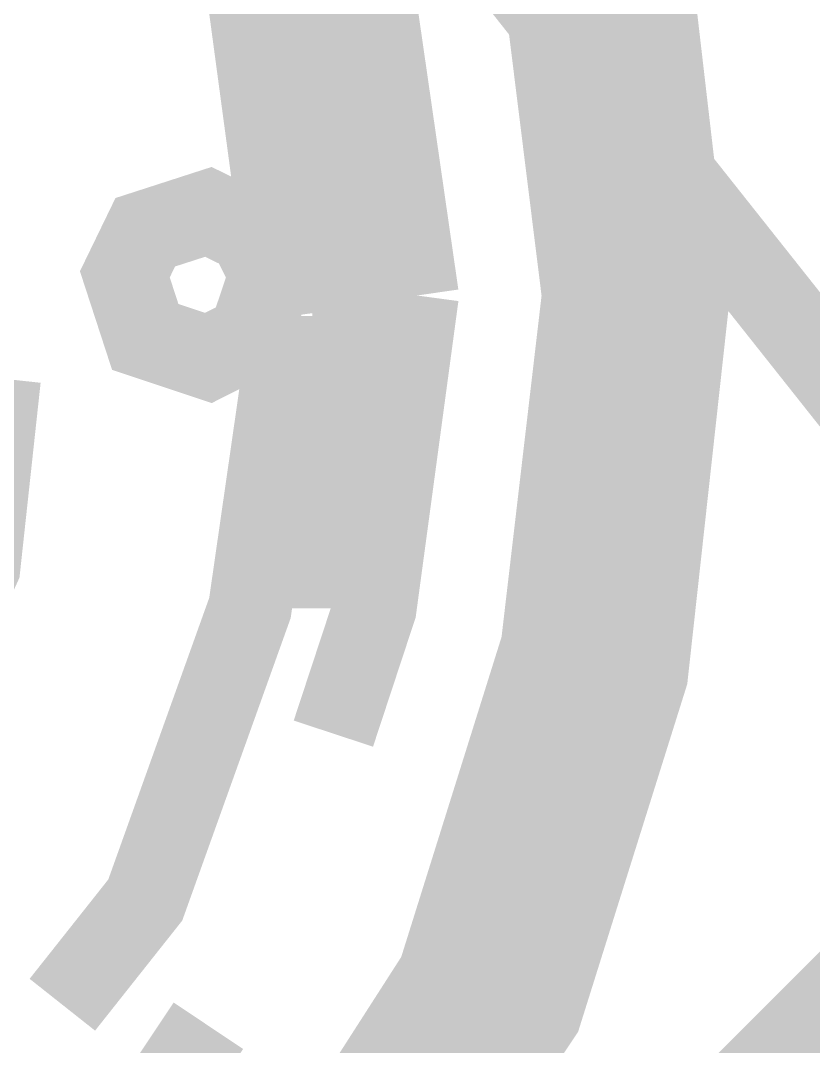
# Model space of a CAD drawing. Extents: x 0.1 to 11.6, y 0.3 to 16.2.
# Drawn here: x 8.2134 to 8.2767, y 8.8067 to 8.8886 of the extents above; entities that cross this region are included whole.
import ezdxf

# ---------------------------------------------------------------- set-up
doc = ezdxf.new("R2010")
doc.units = 0
doc.header["$MEASUREMENT"] = 0

msp = doc.modelspace()

# ---------------------------------------------------------------- linework, layer by layer
at = {"color": 0}
for points, const_width in [([(8.13499, 8.73665), (8.16499, 8.74001), (8.19168, 8.74832), (8.21669, 8.76497), (8.23665, 8.785), (8.25331, 8.81), (8.26167, 8.83664), (8.26497, 8.86664), (8.26167, 8.89501), (8.25331, 8.92165), (8.23665, 8.94667), (8.21669, 8.96832), (8.19168, 8.98335), (8.16499, 8.99333), (8.13499, 8.99669)], 0.01), ([(8.13499, 8.74164), (8.16336, 8.74501), (8.19, 8.75331), (8.21332, 8.76833), (8.23335, 8.78836), (8.24832, 8.81168), (8.25667, 8.83832), (8.25999, 8.86664), (8.25667, 8.89333), (8.24832, 8.91997), (8.23335, 8.94336), (8.21332, 8.96332), (8.19, 8.97835), (8.16336, 8.98833), (8.13499, 8.99001)], 0.01), ([(8.405, 8.935), (8.26833, 8.79833)], 0.01), ([(8.23503, 8.86501), (8.23167, 8.88997), (8.22331, 8.91336), (8.21669, 8.92165)], 0.006667), ([(8.24501, 8.86664), (8.24164, 8.88997), (8.23833, 8.90001)], 0.006667), ([(8.285, 8.85167), (8.25331, 8.89165)], 0.006667), ([(8.23665, 8.88835), (8.23833, 8.88835)], 0.006667), ([(8.23833, 8.88667), (8.23665, 8.88667), (8.23665, 8.88835)], 0.006667), ([(8.23833, 8.88835), (8.24001, 8.88835)], 0.006667), ([(8.23833, 8.88835), (8.24001, 8.88499)], 0.006667), ([(8.23503, 8.88667), (8.23665, 8.88667)], 0.006667), ([(8.23665, 8.88499), (8.23503, 8.88499), (8.23503, 8.88667)], 0.006667), ([(8.23503, 8.88667), (8.23665, 8.88667)], 0.006667), ([(8.23503, 8.88667), (8.23503, 8.88499)], 0.006667), ([(8.23503, 8.88667), (8.23665, 8.88667)], 0.006667), ([(8.23503, 8.88499), (8.23503, 8.88667)], 0.006667), ([(8.23503, 8.88667), (8.23665, 8.88667)], 0.006667), ([(8.23833, 8.88667), (8.23503, 8.88667)], 0.006667), ([(8.23503, 8.88667), (8.23665, 8.88667)], 0.006667), ([(8.23503, 8.88667), (8.23503, 8.88499)], 0.006667), ([(8.23665, 8.88667), (8.23665, 8.88499)], 0.006667), ([(8.23665, 8.88667), (8.23833, 8.88667)], 0.006667), ([(8.23665, 8.88499), (8.23665, 8.88667), (8.23833, 8.88667)], 0.006667), ([(8.23665, 8.88667), (8.23833, 8.88667)], 0.006667), ([(8.23665, 8.88499), (8.23665, 8.88667)], 0.006667), ([(8.23665, 8.88667), (8.23833, 8.88667)], 0.006667), ([(8.23665, 8.88667), (8.23833, 8.88667)], 0.006667), ([(8.23665, 8.88667), (8.23833, 8.88667)], 0.006667), ([(8.23833, 8.88667), (8.24001, 8.88667)], 0.006667), ([(8.23503, 8.88499), (8.23665, 8.88499)], 0.006667), ([(8.23503, 8.88336), (8.23503, 8.88499)], 0.006667), ([(8.23503, 8.88499), (8.23665, 8.88499)], 0.006667), ([(8.23503, 8.88499), (8.23665, 8.88499)], 0.006667), ([(8.23503, 8.88336), (8.23503, 8.88499)], 0.006667), ([(8.23503, 8.88499), (8.23665, 8.88499)], 0.006667), ([(8.23503, 8.88499), (8.23503, 8.88336)], 0.006667), ([(8.23665, 8.88499), (8.23833, 8.88499)], 0.006667), ([(8.23665, 8.88499), (8.23833, 8.88499)], 0.006667), ([(8.23833, 8.88499), (8.23665, 8.88499)], 0.006667), ([(8.23665, 8.88499), (8.23833, 8.88499)], 0.006667), ([(8.23833, 8.88499), (8.24001, 8.88499)], 0.006667), ([(8.24001, 8.88499), (8.24001, 8.88336)], 0.006667), ([(8.23665, 8.88336), (8.23503, 8.88336)], 0.006667), ([(8.23833, 8.88336), (8.23503, 8.88336)], 0.006667), ([(8.23503, 8.88336), (8.23665, 8.88336)], 0.006667), ([(8.24001, 8.88336), (8.23665, 8.88336)], 0.006667), ([(8.23665, 8.88336), (8.24001, 8.88336)], 0.006667), ([(8.23665, 8.87999), (8.23665, 8.88336)], 0.006667), ([(8.23665, 8.88336), (8.23833, 8.88336)], 0.006667), ([(8.23833, 8.88336), (8.24001, 8.88336)], 0.006667), ([(8.23833, 8.88336), (8.24001, 8.88336)], 0.006667), ([(8.23833, 8.88167), (8.23833, 8.88336)], 0.006667), ([(8.23833, 8.88336), (8.24001, 8.88336)], 0.006667), ([(8.23833, 8.88336), (8.24001, 8.88336)], 0.006667), ([(8.23833, 8.88336), (8.24001, 8.88336)], 0.006667), ([(8.23833, 8.88336), (8.24001, 8.88336)], 0.006667), ([(8.23833, 8.88336), (8.23833, 8.88167)], 0.006667), ([(8.24001, 8.88336), (8.24001, 8.88167)], 0.006667), ([(8.23833, 8.88167), (8.23665, 8.88167)], 0.006667), ([(8.23665, 8.88167), (8.23665, 8.87999)], 0.006667), ([(8.23833, 8.88167), (8.23665, 8.88167)], 0.006667), ([(8.23665, 8.88167), (8.23833, 8.88167)], 0.006667), ([(8.23665, 8.88167), (8.23833, 8.88167)], 0.006667), ([(8.23665, 8.88167), (8.23833, 8.88167)], 0.006667), ([(8.23665, 8.88167), (8.23665, 8.87999)], 0.006667), ([(8.23833, 8.88167), (8.23665, 8.88167)], 0.006667), ([(8.24001, 8.88167), (8.23833, 8.88167)], 0.006667), ([(8.23833, 8.88167), (8.24001, 8.88167)], 0.006667), ([(8.23833, 8.88167), (8.24001, 8.88167)], 0.006667), ([(8.23833, 8.88167), (8.24001, 8.88167)], 0.006667), ([(8.23833, 8.87999), (8.23833, 8.88167)], 0.006667), ([(8.23833, 8.88167), (8.24001, 8.88167)], 0.006667), ([(8.24001, 8.87999), (8.23833, 8.87999), (8.23833, 8.88167)], 0.006667), ([(8.23833, 8.88167), (8.24001, 8.88167)], 0.006667), ([(8.23833, 8.88167), (8.24001, 8.88167)], 0.006667), ([(8.24001, 8.88167), (8.24001, 8.87999)], 0.006667), ([(8.24001, 8.88167), (8.24164, 8.88167)], 0.006667), ([(8.24001, 8.88167), (8.24164, 8.88167)], 0.006667), ([(8.23665, 8.87999), (8.23833, 8.87999)], 0.006667), ([(8.23833, 8.87999), (8.23665, 8.87999)], 0.006667), ([(8.23665, 8.87999), (8.23833, 8.87999)], 0.006667), ([(8.23665, 8.87999), (8.23833, 8.87999)], 0.006667), ([(8.23665, 8.87831), (8.23665, 8.87999)], 0.006667), ([(8.23665, 8.87999), (8.23833, 8.87999), (8.24001, 8.87999)], 0.006667), ([(8.23665, 8.87999), (8.23833, 8.87999)], 0.006667), ([(8.23665, 8.87999), (8.23833, 8.87999)], 0.006667), ([(8.23665, 8.87999), (8.23833, 8.87999)], 0.006667), ([(8.23665, 8.87831), (8.23665, 8.87999)], 0.006667), ([(8.23665, 8.87999), (8.23833, 8.87999)], 0.006667), ([(8.23665, 8.87999), (8.23665, 8.87831)], 0.006667), ([(8.23665, 8.87999), (8.23833, 8.87999)], 0.006667), ([(8.23665, 8.87999), (8.23833, 8.87999)], 0.006667), ([(8.24001, 8.87999), (8.23833, 8.87999)], 0.006667), ([(8.23833, 8.87999), (8.24001, 8.87999)], 0.006667), ([(8.23833, 8.87999), (8.24001, 8.87999)], 0.006667), ([(8.23833, 8.87999), (8.24001, 8.87999)], 0.006667), ([(8.23833, 8.87999), (8.24001, 8.87999)], 0.006667), ([(8.23833, 8.87999), (8.23833, 8.87831)], 0.006667), ([(8.23833, 8.87999), (8.23833, 8.87831)], 0.006667), ([(8.23833, 8.87999), (8.24001, 8.87999)], 0.006667), ([(8.23833, 8.87999), (8.24001, 8.87999)], 0.006667), ([(8.23833, 8.87999), (8.24001, 8.87999)], 0.006667), ([(8.23833, 8.87999), (8.24001, 8.87999)], 0.006667), ([(8.23833, 8.87999), (8.24001, 8.87999)], 0.006667), ([(8.23833, 8.87999), (8.24001, 8.87999)], 0.006667), ([(8.23833, 8.87999), (8.24001, 8.87999)], 0.006667), ([(8.23833, 8.87999), (8.24001, 8.87999)], 0.006667), ([(8.23833, 8.87831), (8.23833, 8.87999)], 0.006667), ([(8.23833, 8.87999), (8.24001, 8.87999)], 0.006667), ([(8.23833, 8.87831), (8.23833, 8.87999)], 0.006667), ([(8.24001, 8.87999), (8.24001, 8.87831)], 0.006667), ([(8.24001, 8.87831), (8.24001, 8.87999)], 0.006667), ([(8.24001, 8.87999), (8.24164, 8.87999)], 0.006667), ([(8.24001, 8.87831), (8.23833, 8.87831), (8.23833, 8.87668), (8.23665, 8.87668)], 0.006667), ([(8.23665, 8.87831), (8.23833, 8.87831), (8.24001, 8.87831)], 0.006667), ([(8.23665, 8.87668), (8.23665, 8.87831)], 0.006667), ([(8.24001, 8.87831), (8.23665, 8.87831)], 0.006667), ([(8.23833, 8.87831), (8.23665, 8.87831)], 0.006667), ([(8.23665, 8.87831), (8.23665, 8.87668)], 0.006667), ([(8.23665, 8.87831), (8.23833, 8.87831)], 0.006667), ([(8.23665, 8.87831), (8.23833, 8.87831)], 0.006667), ([(8.23665, 8.87831), (8.23833, 8.87831)], 0.006667), ([(8.23833, 8.87831), (8.23665, 8.87831)], 0.006667), ([(8.23665, 8.87831), (8.23833, 8.87831)], 0.006667), ([(8.23833, 8.87831), (8.24001, 8.87831)], 0.006667), ([(8.24001, 8.87831), (8.23833, 8.87831)], 0.006667), ([(8.23833, 8.87831), (8.24001, 8.87831)], 0.006667), ([(8.24001, 8.87831), (8.24164, 8.87831)], 0.006667), ([(8.24001, 8.87831), (8.24164, 8.87831)], 0.006667), ([(8.24001, 8.87831), (8.24164, 8.87831)], 0.006667), ([(8.24001, 8.87831), (8.24164, 8.87831)], 0.006667), ([(8.24001, 8.87831), (8.24164, 8.87831)], 0.006667), ([(8.24001, 8.87668), (8.24001, 8.87831)], 0.006667), ([(8.24001, 8.87831), (8.24164, 8.87831)], 0.006667), ([(8.23665, 8.875), (8.23665, 8.87668)], 0.006667), ([(8.23665, 8.87668), (8.23833, 8.87668)], 0.006667), ([(8.23665, 8.87668), (8.23833, 8.87668)], 0.006667), ([(8.23665, 8.875), (8.23833, 8.87668)], 0.006667), ([(8.23665, 8.87668), (8.23833, 8.87668)], 0.006667), ([(8.23665, 8.87668), (8.23665, 8.875)], 0.006667), ([(8.23833, 8.87668), (8.23665, 8.87668)], 0.006667), ([(8.23833, 8.87668), (8.23833, 8.875)], 0.006667), ([(8.23833, 8.87668), (8.24001, 8.87668)], 0.006667), ([(8.23833, 8.875), (8.23833, 8.87668)], 0.006667), ([(8.23833, 8.87668), (8.24001, 8.87668)], 0.006667), ([(8.23833, 8.87668), (8.24001, 8.87668)], 0.006667), ([(8.23833, 8.87668), (8.24001, 8.87668)], 0.006667), ([(8.23833, 8.87668), (8.24001, 8.87668)], 0.006667), ([(8.23833, 8.87668), (8.23833, 8.875)], 0.006667), ([(8.23833, 8.87668), (8.24001, 8.87668)], 0.006667), ([(8.23833, 8.87668), (8.24001, 8.87668)], 0.006667), ([(8.23833, 8.87668), (8.24001, 8.87668)], 0.006667), ([(8.23833, 8.87668), (8.24001, 8.87668)], 0.006667), ([(8.23833, 8.87668), (8.24001, 8.87668)], 0.006667), ([(8.24001, 8.87668), (8.24001, 8.875)], 0.006667), ([(8.24001, 8.875), (8.24001, 8.87668)], 0.006667), ([(8.24001, 8.87668), (8.24164, 8.87668)], 0.006667), ([(8.24001, 8.87668), (8.24164, 8.87668)], 0.006667), ([(8.23833, 8.875), (8.23665, 8.875)], 0.006667), ([(8.23665, 8.875), (8.23833, 8.875), (8.24001, 8.875), (8.24164, 8.875)], 0.006667), ([(8.23665, 8.87332), (8.23665, 8.875)], 0.006667), ([(8.23665, 8.875), (8.23833, 8.875)], 0.006667), ([(8.23833, 8.875), (8.23665, 8.875)], 0.006667), ([(8.23665, 8.875), (8.23833, 8.875)], 0.006667), ([(8.24001, 8.875), (8.23833, 8.875)], 0.006667), ([(8.23833, 8.875), (8.24001, 8.875)], 0.006667), ([(8.23833, 8.875), (8.24001, 8.875)], 0.006667), ([(8.23833, 8.875), (8.24001, 8.875)], 0.006667), ([(8.23833, 8.875), (8.24001, 8.875)], 0.006667), ([(8.24001, 8.875), (8.24164, 8.875)], 0.006667), ([(8.24164, 8.875), (8.24164, 8.87332)], 0.006667), ([(8.23665, 8.87332), (8.23833, 8.87332)], 0.006667), ([(8.23833, 8.87332), (8.23665, 8.87169)], 0.006667), ([(8.23665, 8.87169), (8.23665, 8.87332)], 0.006667), ([(8.24164, 8.87332), (8.24001, 8.87332), (8.23833, 8.87332), (8.23665, 8.87332)], 0.006667), ([(8.23665, 8.87332), (8.24001, 8.87332)], 0.006667), ([(8.23665, 8.87332), (8.23833, 8.87332)], 0.006667), ([(8.23833, 8.87332), (8.23665, 8.87332)], 0.006667), ([(8.23833, 8.87332), (8.24001, 8.87332)], 0.006667), ([(8.24001, 8.87169), (8.23833, 8.87332)], 0.006667), ([(8.24001, 8.87332), (8.23833, 8.87332)], 0.006667), ([(8.23833, 8.87332), (8.24001, 8.87332)], 0.006667), ([(8.23833, 8.87332), (8.24001, 8.87332)], 0.006667), ([(8.24001, 8.87332), (8.23833, 8.87332)], 0.006667), ([(8.24001, 8.87332), (8.24001, 8.87169)], 0.006667), ([(8.24001, 8.87332), (8.24164, 8.87332)], 0.006667), ([(8.24001, 8.87332), (8.24164, 8.87332)], 0.006667), ([(8.24001, 8.87332), (8.24164, 8.87332)], 0.006667), ([(8.24001, 8.87332), (8.24164, 8.87332)], 0.006667), ([(8.23665, 8.87169), (8.23833, 8.87169), (8.24001, 8.87169), (8.24164, 8.87169)], 0.006667), ([(8.23665, 8.87001), (8.23665, 8.87169)], 0.006667), ([(8.24164, 8.87169), (8.24001, 8.87169), (8.23833, 8.87169), (8.23665, 8.87169), (8.23665, 8.87001)], 0.006667), ([(8.23833, 8.87169), (8.23665, 8.87169)], 0.006667), ([(8.23665, 8.87169), (8.23665, 8.87001)], 0.006667), ([(8.23833, 8.87169), (8.23833, 8.87001)], 0.006667), ([(8.24001, 8.87169), (8.23833, 8.87169)], 0.006667), ([(8.23833, 8.87001), (8.23833, 8.87169)], 0.006667), ([(8.23833, 8.87169), (8.24001, 8.87169)], 0.006667), ([(8.23833, 8.87001), (8.23833, 8.87169)], 0.006667), ([(8.24001, 8.87169), (8.24164, 8.87169)], 0.006667), ([(8.24001, 8.87001), (8.24001, 8.87169)], 0.006667), ([(8.24001, 8.87169), (8.24164, 8.87169)], 0.006667), ([(8.24001, 8.87169), (8.24001, 8.87001)], 0.006667), ([(8.24001, 8.87169), (8.24164, 8.87169)], 0.006667), ([(8.24164, 8.87169), (8.24333, 8.87169)], 0.006667), ([(8.23665, 8.87001), (8.23833, 8.87001)], 0.006667), ([(8.23665, 8.86833), (8.23665, 8.87001)], 0.006667), ([(8.23833, 8.87001), (8.23833, 8.86833), (8.23665, 8.86833)], 0.006667), ([(8.23665, 8.87001), (8.23833, 8.87001)], 0.006667), ([(8.23665, 8.87001), (8.23833, 8.87001)], 0.006667), ([(8.24001, 8.87001), (8.23833, 8.87001)], 0.006667), ([(8.23833, 8.87001), (8.24001, 8.86833)], 0.006667), ([(8.23833, 8.87001), (8.24001, 8.87001)], 0.006667), ([(8.23833, 8.87001), (8.24001, 8.87001)], 0.006667), ([(8.23833, 8.86833), (8.23833, 8.87001)], 0.006667), ([(8.23833, 8.87001), (8.23833, 8.86833)], 0.006667), ([(8.23833, 8.87001), (8.24001, 8.87001)], 0.006667), ([(8.24001, 8.87001), (8.23833, 8.87001)], 0.006667), ([(8.23833, 8.87001), (8.24001, 8.87001)], 0.006667), ([(8.23833, 8.87001), (8.24001, 8.87001)], 0.006667), ([(8.24001, 8.87001), (8.23833, 8.87001)], 0.006667), ([(8.24001, 8.86833), (8.24001, 8.87001)], 0.006667), ([(8.24001, 8.87001), (8.24164, 8.87001)], 0.006667), ([(8.24001, 8.87001), (8.24164, 8.87001)], 0.006667), ([(8.24001, 8.87001), (8.24001, 8.86833)], 0.006667), ([(8.24001, 8.86833), (8.24001, 8.87001)], 0.006667), ([(8.24001, 8.87001), (8.24164, 8.87001)], 0.006667), ([(8.24001, 8.87001), (8.24164, 8.87001)], 0.006667), ([(8.24001, 8.87001), (8.24164, 8.87001)], 0.006667), ([(8.23833, 8.86833), (8.23665, 8.86833)], 0.006667), ([(8.23665, 8.86833), (8.23665, 8.86664)], 0.006667), ([(8.24001, 8.86833), (8.23833, 8.86833)], 0.006667), ([(8.23833, 8.86664), (8.23833, 8.86833)], 0.006667), ([(8.23833, 8.86833), (8.24001, 8.86833)], 0.006667), ([(8.23833, 8.86833), (8.24001, 8.86833)], 0.006667), ([(8.23833, 8.86833), (8.24001, 8.86833)], 0.006667), ([(8.23833, 8.86833), (8.24001, 8.86833)], 0.006667), ([(8.23833, 8.86833), (8.24001, 8.86833)], 0.006667), ([(8.24001, 8.86833), (8.24164, 8.86833)], 0.006667), ([(8.24001, 8.86833), (8.24164, 8.86833)], 0.006667), ([(8.24001, 8.86833), (8.24164, 8.86833)], 0.006667), ([(8.24001, 8.86833), (8.24164, 8.86833)], 0.006667), ([(8.24164, 8.86833), (8.24001, 8.86833)], 0.006667), ([(8.24001, 8.86833), (8.24164, 8.86833)], 0.006667), ([(8.24001, 8.86664), (8.24164, 8.86664), (8.24164, 8.86833)], 0.006667), ([(8.24001, 8.86833), (8.24001, 8.86664)], 0.006667), ([(8.24001, 8.86833), (8.24164, 8.86833)], 0.006667), ([(8.24001, 8.86664), (8.24164, 8.86664), (8.24164, 8.86833)], 0.006667), ([(8.24164, 8.86833), (8.24333, 8.86833)], 0.006667), ([(8.23665, 8.86664), (8.23833, 8.86664)], 0.006667), ([(8.23833, 8.83165), (8.24164, 8.84169), (8.24501, 8.86664)], 0.006667), ([(8.23833, 8.86664), (8.24001, 8.86664)], 0.006667), ([(8.23833, 8.86664), (8.24001, 8.86664)], 0.006667), ([(8.23833, 8.86664), (8.24001, 8.86664)], 0.006667), ([(8.24001, 8.86664), (8.23833, 8.86664)], 0.006667), ([(8.23833, 8.86664), (8.24001, 8.86664)], 0.006667), ([(8.23833, 8.86664), (8.24001, 8.86664)], 0.006667), ([(8.24001, 8.86664), (8.24164, 8.86664)], 0.006667), ([(8.21669, 8.81), (8.22331, 8.81836), (8.23167, 8.84169), (8.23503, 8.86501)], 0.006667), ([(8.23665, 8.86333), (8.23665, 8.86501)], 0.006667), ([(8.23665, 8.86501), (8.23833, 8.86501)], 0.006667), ([(8.23833, 8.86501), (8.23665, 8.86501)], 0.006667), ([(8.23665, 8.86501), (8.23665, 8.86333)], 0.006667), ([(8.23833, 8.86501), (8.24001, 8.86501)], 0.006667), ([(8.23833, 8.86501), (8.24001, 8.86501)], 0.006667), ([(8.23833, 8.86501), (8.24001, 8.86501)], 0.006667), ([(8.23833, 8.86501), (8.23833, 8.86333)], 0.006667), ([(8.23833, 8.86501), (8.24001, 8.86501)], 0.006667), ([(8.23833, 8.86501), (8.24001, 8.86501)], 0.006667), ([(8.23833, 8.86501), (8.24001, 8.86501)], 0.006667), ([(8.23833, 8.86501), (8.24001, 8.86501)], 0.006667), ([(8.24001, 8.86501), (8.23833, 8.86501)], 0.006667), ([(8.23833, 8.86501), (8.23833, 8.86333)], 0.006667), ([(8.24001, 8.86501), (8.23833, 8.86501)], 0.006667), ([(8.23833, 8.86333), (8.23833, 8.86501)], 0.006667), ([(8.24001, 8.86501), (8.24164, 8.86501)], 0.006667), ([(8.24001, 8.86501), (8.24164, 8.86501)], 0.006667), ([(8.24001, 8.86501), (8.24164, 8.86501)], 0.006667), ([(8.24001, 8.86333), (8.24001, 8.86501)], 0.006667), ([(8.24001, 8.86501), (8.24164, 8.86501)], 0.006667), ([(8.24001, 8.86501), (8.24164, 8.86501)], 0.006667), ([(8.24001, 8.86333), (8.24001, 8.86501)], 0.006667), ([(8.24001, 8.86333), (8.24001, 8.86501)], 0.006667), ([(8.24164, 8.86501), (8.24164, 8.86333)], 0.006667), ([(8.23833, 8.86333), (8.23665, 8.86333)], 0.006667), ([(8.23665, 8.86333), (8.23665, 8.86165), (8.23833, 8.86165)], 0.006667), ([(8.23665, 8.86333), (8.23665, 8.86165), (8.23833, 8.86165)], 0.006667), ([(8.23833, 8.86333), (8.24001, 8.86333)], 0.006667), ([(8.23833, 8.86333), (8.24001, 8.86333)], 0.006667), ([(8.23833, 8.86333), (8.24001, 8.86333)], 0.006667), ([(8.24001, 8.86333), (8.23833, 8.86333)], 0.006667), ([(8.23833, 8.86333), (8.24001, 8.86333)], 0.006667), ([(8.23833, 8.86333), (8.24001, 8.86333)], 0.006667), ([(8.23833, 8.86333), (8.24001, 8.86333)], 0.006667), ([(8.24001, 8.86333), (8.23833, 8.86333)], 0.006667), ([(8.24001, 8.86333), (8.24164, 8.86333)], 0.006667), ([(8.24164, 8.86333), (8.24001, 8.86333)], 0.006667), ([(8.24001, 8.86333), (8.24164, 8.86333)], 0.006667), ([(8.24001, 8.86165), (8.24001, 8.86333)], 0.006667), ([(8.24001, 8.86333), (8.24164, 8.86333)], 0.006667), ([(8.24001, 8.86333), (8.24164, 8.86333)], 0.006667), ([(8.24001, 8.86333), (8.24164, 8.86333)], 0.006667), ([(8.24001, 8.86333), (8.24164, 8.86333)], 0.006667), ([(8.24001, 8.86165), (8.24001, 8.86333)], 0.006667), ([(8.23665, 8.86003), (8.23665, 8.86165)], 0.006667), ([(8.23665, 8.86165), (8.23833, 8.86165)], 0.006667), ([(8.23665, 8.86165), (8.23665, 8.86003)], 0.006667), ([(8.24164, 8.86165), (8.24001, 8.86165), (8.23833, 8.86165), (8.23665, 8.86165)], 0.006667), ([(8.24001, 8.86165), (8.23833, 8.86165)], 0.006667), ([(8.23833, 8.86165), (8.23833, 8.86003)], 0.006667), ([(8.23833, 8.86003), (8.23833, 8.86165)], 0.006667), ([(8.23833, 8.86165), (8.24001, 8.86165)], 0.006667), ([(8.23833, 8.86165), (8.23833, 8.86003)], 0.006667), ([(8.23833, 8.86165), (8.24001, 8.86165)], 0.006667), ([(8.23833, 8.86165), (8.24001, 8.86165)], 0.006667), ([(8.24001, 8.86003), (8.24001, 8.86165)], 0.006667), ([(8.24001, 8.86165), (8.24164, 8.86165)], 0.006667), ([(8.24001, 8.86165), (8.24001, 8.86003)], 0.006667), ([(8.24001, 8.86165), (8.24164, 8.86165)], 0.006667), ([(8.24164, 8.86003), (8.24164, 8.86165)], 0.006667), ([(8.19499, 8.81668), (8.20167, 8.82667), (8.21001, 8.845), (8.21164, 8.86003)], 0.006667), ([(8.23833, 8.86003), (8.23665, 8.86003)], 0.006667), ([(8.23665, 8.85835), (8.23665, 8.86003)], 0.006667), ([(8.23665, 8.86003), (8.24001, 8.86003)], 0.006667), ([(8.23665, 8.86003), (8.23833, 8.86003)], 0.006667), ([(8.23665, 8.86003), (8.23833, 8.86003), (8.24001, 8.86003), (8.24164, 8.86003)], 0.006667), ([(8.23833, 8.86003), (8.23665, 8.86003)], 0.006667), ([(8.23665, 8.86003), (8.23833, 8.86003), (8.23833, 8.85835)], 0.006667), ([(8.23833, 8.86003), (8.24001, 8.86003)], 0.006667), ([(8.24001, 8.86003), (8.23833, 8.86003)], 0.006667), ([(8.24001, 8.86003), (8.23833, 8.86003)], 0.006667), ([(8.23833, 8.85835), (8.24001, 8.85835), (8.24001, 8.86003)], 0.006667), ([(8.23833, 8.85835), (8.24001, 8.85835), (8.24001, 8.86003)], 0.006667), ([(8.24001, 8.86003), (8.24164, 8.86003)], 0.006667), ([(8.24001, 8.86003), (8.24164, 8.86003)], 0.006667), ([(8.24001, 8.86003), (8.24001, 8.85835)], 0.006667), ([(8.24001, 8.86003), (8.24164, 8.86003)], 0.006667), ([(8.23833, 8.85835), (8.23665, 8.85835)], 0.006667), ([(8.23665, 8.85835), (8.23833, 8.85835)], 0.006667), ([(8.23665, 8.85667), (8.23665, 8.85835)], 0.006667), ([(8.23833, 8.85835), (8.23665, 8.85835)], 0.006667), ([(8.23665, 8.85835), (8.23833, 8.85835)], 0.006667), ([(8.23665, 8.85835), (8.23833, 8.85835), (8.24001, 8.85835), (8.24164, 8.85835)], 0.006667), ([(8.23833, 8.85835), (8.24001, 8.85835)], 0.006667), ([(8.24001, 8.85835), (8.23833, 8.85835)], 0.006667), ([(8.24001, 8.85835), (8.23833, 8.85835)], 0.006667), ([(8.23833, 8.85835), (8.24001, 8.85835)], 0.006667), ([(8.23833, 8.85835), (8.24001, 8.85835)], 0.006667), ([(8.24164, 8.85835), (8.23833, 8.85835)], 0.006667), ([(8.23833, 8.85835), (8.24001, 8.85835)], 0.006667), ([(8.24001, 8.85835), (8.24164, 8.85835)], 0.006667), ([(8.24001, 8.85835), (8.24164, 8.85835)], 0.006667), ([(8.24001, 8.85835), (8.24001, 8.85667)], 0.006667), ([(8.24164, 8.85835), (8.24333, 8.85835)], 0.006667), ([(8.23665, 8.85667), (8.23833, 8.85667)], 0.006667), ([(8.23665, 8.85499), (8.23665, 8.85667)], 0.006667), ([(8.23833, 8.85667), (8.23665, 8.85667)], 0.006667), ([(8.23833, 8.85667), (8.23665, 8.85667)], 0.006667), ([(8.23665, 8.85667), (8.23665, 8.85499)], 0.006667), ([(8.23665, 8.85667), (8.23833, 8.85667)], 0.006667), ([(8.23833, 8.85667), (8.24001, 8.85667)], 0.006667), ([(8.23833, 8.85667), (8.24001, 8.85667)], 0.006667), ([(8.23833, 8.85667), (8.24001, 8.85667)], 0.006667), ([(8.23833, 8.85667), (8.24001, 8.85667)], 0.006667), ([(8.23833, 8.85667), (8.24001, 8.85667)], 0.006667), ([(8.23833, 8.85499), (8.24001, 8.85499), (8.24001, 8.85667)], 0.006667), ([(8.23833, 8.85667), (8.24001, 8.85667)], 0.006667), ([(8.23833, 8.85667), (8.24001, 8.85667)], 0.006667), ([(8.23833, 8.85667), (8.24001, 8.85667)], 0.006667), ([(8.23833, 8.85667), (8.24001, 8.85667)], 0.006667), ([(8.24001, 8.85667), (8.23833, 8.85667)], 0.006667), ([(8.23833, 8.85667), (8.24001, 8.85667)], 0.006667), ([(8.24001, 8.85667), (8.24001, 8.85499)], 0.006667), ([(8.24001, 8.85667), (8.24164, 8.85667)], 0.006667), ([(8.24001, 8.85667), (8.24164, 8.85667)], 0.006667), ([(8.23833, 8.85335), (8.23665, 8.85499)], 0.006667), ([(8.23665, 8.85499), (8.23833, 8.85499)], 0.006667), ([(8.23665, 8.85499), (8.23833, 8.85499)], 0.006667), ([(8.23833, 8.85499), (8.23665, 8.85499)], 0.006667), ([(8.23665, 8.85499), (8.23833, 8.85499)], 0.006667), ([(8.23665, 8.85499), (8.23665, 8.85335), (8.23833, 8.85335), (8.24001, 8.85335)], 0.006667), ([(8.23665, 8.85499), (8.23833, 8.85499)], 0.006667), ([(8.24001, 8.85499), (8.23833, 8.85499), (8.23665, 8.85499)], 0.006667), ([(8.23833, 8.85499), (8.24001, 8.85499)], 0.006667), ([(8.23833, 8.85499), (8.24001, 8.85499)], 0.006667), ([(8.23833, 8.85499), (8.24001, 8.85499)], 0.006667), ([(8.23833, 8.85499), (8.24001, 8.85499)], 0.006667), ([(8.23833, 8.85499), (8.24001, 8.85499)], 0.006667), ([(8.24001, 8.85499), (8.24164, 8.85499)], 0.006667), ([(8.24001, 8.85499), (8.24164, 8.85499)], 0.006667), ([(8.24001, 8.85499), (8.24001, 8.85335)], 0.006667), ([(8.24001, 8.85335), (8.24001, 8.85499)], 0.006667), ([(8.24001, 8.85499), (8.24001, 8.85335)], 0.006667), ([(8.24001, 8.85335), (8.24001, 8.85499)], 0.006667), ([(8.24001, 8.85499), (8.24164, 8.85499)], 0.006667), ([(8.23833, 8.85335), (8.23665, 8.85335)], 0.006667), ([(8.23665, 8.85335), (8.23833, 8.85335)], 0.006667), ([(8.23665, 8.85335), (8.23665, 8.85167)], 0.006667), ([(8.23665, 8.85335), (8.23833, 8.85335)], 0.006667), ([(8.23665, 8.85335), (8.23833, 8.85335)], 0.006667), ([(8.23665, 8.85335), (8.23833, 8.85335)], 0.006667), ([(8.23665, 8.85335), (8.23833, 8.85335)], 0.006667), ([(8.23665, 8.85167), (8.23665, 8.85335)], 0.006667), ([(8.23665, 8.85335), (8.23833, 8.85335)], 0.006667), ([(8.24001, 8.85335), (8.23833, 8.85335), (8.23665, 8.85335)], 0.006667), ([(8.23665, 8.85335), (8.23833, 8.85335)], 0.006667), ([(8.23665, 8.85335), (8.23833, 8.85335), (8.24001, 8.85335), (8.24001, 8.85167)], 0.006667), ([(8.24001, 8.85335), (8.23833, 8.85335)], 0.006667), ([(8.23833, 8.85167), (8.23833, 8.85335)], 0.006667), ([(8.23833, 8.85335), (8.24001, 8.85335)], 0.006667), ([(8.23833, 8.85335), (8.24001, 8.85335)], 0.006667), ([(8.23833, 8.85335), (8.23833, 8.85167)], 0.006667), ([(8.23833, 8.85167), (8.23833, 8.85335)], 0.006667), ([(8.23833, 8.85335), (8.24001, 8.85335)], 0.006667), ([(8.23833, 8.85335), (8.24001, 8.85335)], 0.006667), ([(8.23833, 8.85335), (8.24001, 8.85335)], 0.006667), ([(8.23833, 8.85335), (8.24001, 8.85335)], 0.006667), ([(8.24001, 8.85335), (8.24001, 8.85167)], 0.006667), ([(8.24001, 8.85335), (8.24164, 8.85335)], 0.006667), ([(8.24001, 8.85167), (8.24001, 8.85335)], 0.006667), ([(8.23665, 8.85167), (8.23833, 8.85167)], 0.006667), ([(8.23665, 8.85167), (8.23833, 8.85167)], 0.006667), ([(8.23665, 8.85167), (8.23833, 8.85167)], 0.006667), ([(8.23665, 8.85167), (8.23833, 8.85167)], 0.006667), ([(8.23665, 8.85167), (8.23833, 8.85167)], 0.006667), ([(8.23833, 8.85167), (8.23665, 8.85167)], 0.006667), ([(8.23665, 8.85167), (8.23833, 8.85167)], 0.006667), ([(8.23665, 8.84999), (8.23665, 8.85167)], 0.006667), ([(8.23665, 8.85167), (8.23833, 8.84999)], 0.006667), ([(8.23665, 8.85167), (8.23833, 8.85167)], 0.006667), ([(8.23665, 8.85167), (8.23833, 8.85167)], 0.006667), ([(8.23665, 8.84999), (8.23665, 8.85167)], 0.006667), ([(8.23665, 8.85167), (8.23665, 8.84999)], 0.006667), ([(8.23833, 8.85167), (8.23665, 8.85167)], 0.006667), ([(8.23665, 8.85167), (8.23833, 8.85167)], 0.006667), ([(8.23665, 8.85167), (8.23833, 8.85167)], 0.006667), ([(8.23833, 8.85167), (8.24001, 8.85167)], 0.006667), ([(8.23833, 8.85167), (8.24001, 8.85167)], 0.006667), ([(8.23833, 8.85167), (8.24001, 8.85167)], 0.006667), ([(8.23833, 8.85167), (8.24001, 8.85167)], 0.006667), ([(8.24001, 8.85167), (8.23833, 8.85167)], 0.006667), ([(8.23833, 8.85167), (8.24001, 8.85167)], 0.006667), ([(8.23833, 8.85167), (8.23833, 8.84999)], 0.006667), ([(8.23833, 8.85167), (8.24001, 8.85167)], 0.006667), ([(8.23833, 8.85167), (8.24001, 8.85167)], 0.006667), ([(8.23833, 8.85167), (8.24001, 8.85167)], 0.006667), ([(8.24001, 8.85167), (8.23833, 8.85167)], 0.006667), ([(8.23833, 8.85167), (8.24001, 8.85167)], 0.006667), ([(8.23833, 8.84999), (8.23833, 8.85167)], 0.006667), ([(8.23833, 8.85167), (8.24001, 8.85167)], 0.006667), ([(8.24001, 8.85167), (8.24164, 8.85167)], 0.006667), ([(8.24001, 8.85167), (8.24164, 8.85167)], 0.006667), ([(8.24001, 8.84831), (8.24001, 8.85167)], 0.006667), ([(8.24001, 8.85167), (8.24001, 8.84999)], 0.006667), ([(8.24001, 8.85167), (8.24164, 8.85167)], 0.006667), ([(8.24001, 8.85167), (8.24164, 8.85167)], 0.006667), ([(8.23503, 8.84831), (8.23665, 8.84999)], 0.006667), ([(8.23665, 8.84999), (8.23833, 8.84831)], 0.006667), ([(8.23833, 8.84999), (8.23665, 8.84999)], 0.006667), ([(8.23665, 8.84999), (8.24001, 8.84831)], 0.006667), ([(8.23833, 8.84999), (8.23665, 8.84999)], 0.006667), ([(8.23833, 8.84999), (8.24001, 8.84999)], 0.006667), ([(8.23833, 8.84999), (8.24001, 8.84999)], 0.006667), ([(8.23833, 8.84831), (8.23833, 8.84999)], 0.006667), ([(8.23833, 8.84999), (8.24001, 8.84999)], 0.006667), ([(8.23833, 8.84999), (8.24001, 8.84999)], 0.006667), ([(8.23833, 8.84999), (8.23833, 8.84831)], 0.006667), ([(8.24001, 8.84999), (8.23833, 8.84999)], 0.006667), ([(8.23503, 8.84668), (8.23503, 8.84831), (8.23665, 8.84831)], 0.006667), ([(8.23503, 8.84831), (8.23665, 8.84831)], 0.006667), ([(8.23503, 8.84668), (8.23503, 8.84831)], 0.006667), ([(8.23503, 8.84831), (8.23503, 8.84668)], 0.006667), ([(8.23833, 8.84831), (8.23503, 8.84831)], 0.006667), ([(8.23665, 8.84831), (8.23503, 8.84831)], 0.006667), ([(8.23503, 8.84831), (8.23503, 8.84668)], 0.006667), ([(8.23665, 8.84831), (8.23833, 8.84831)], 0.006667), ([(8.23665, 8.84831), (8.23833, 8.84668)], 0.006667), ([(8.24001, 8.84831), (8.23665, 8.84831)], 0.006667), ([(8.23833, 8.84831), (8.24001, 8.84831)], 0.006667), ([(8.23833, 8.84831), (8.24001, 8.84831)], 0.006667), ([(8.23833, 8.84831), (8.24001, 8.84831)], 0.006667), ([(8.23833, 8.84831), (8.24001, 8.84831)], 0.006667), ([(8.23833, 8.845), (8.24001, 8.84831)], 0.006667), ([(8.24001, 8.84831), (8.24164, 8.84831)], 0.006667), ([(8.23503, 8.84668), (8.23665, 8.84668)], 0.006667), ([(8.23503, 8.84668), (8.23665, 8.84668)], 0.006667), ([(8.23503, 8.84668), (8.23665, 8.84668)], 0.006667), ([(8.23503, 8.84668), (8.23665, 8.84668)], 0.006667), ([(8.23503, 8.84668), (8.23665, 8.84668)], 0.006667), ([(8.23503, 8.845), (8.23503, 8.84668)], 0.006667), ([(8.23503, 8.84668), (8.23665, 8.84668)], 0.006667), ([(8.23503, 8.84668), (8.23503, 8.845), (8.23665, 8.845)], 0.006667), ([(8.23503, 8.84668), (8.23665, 8.84668)], 0.006667), ([(8.23665, 8.84668), (8.23503, 8.84668)], 0.006667), ([(8.23665, 8.84668), (8.23503, 8.84668)], 0.006667), ([(8.23503, 8.84668), (8.23503, 8.845), (8.23665, 8.845)], 0.006667), ([(8.23833, 8.84668), (8.23665, 8.84668)], 0.006667), ([(8.23665, 8.84668), (8.23833, 8.84668)], 0.006667), ([(8.23665, 8.84668), (8.23833, 8.84668)], 0.006667), ([(8.23665, 8.84668), (8.23833, 8.84668)], 0.006667), ([(8.23665, 8.84668), (8.23833, 8.84668)], 0.006667), ([(8.23665, 8.84668), (8.23833, 8.845)], 0.006667), ([(8.23665, 8.84668), (8.23833, 8.84668)], 0.006667), ([(8.23665, 8.84668), (8.23833, 8.84668), (8.23833, 8.845)], 0.006667), ([(8.23665, 8.845), (8.23665, 8.84668)], 0.006667), ([(8.23665, 8.845), (8.23665, 8.84668)], 0.006667), ([(8.23665, 8.84668), (8.23833, 8.84668), (8.23833, 8.845)], 0.006667), ([(8.23833, 8.84668), (8.24001, 8.84668)], 0.006667), ([(8.23833, 8.845), (8.23503, 8.845)], 0.006667), ([(8.23503, 8.845), (8.23665, 8.845)], 0.006667), ([(8.23833, 8.845), (8.23665, 8.845)], 0.006667), ([(8.23665, 8.845), (8.23833, 8.845)], 0.006667), ([(8.23665, 8.845), (8.23833, 8.845)], 0.006667), ([(8.23665, 8.845), (8.23833, 8.845)], 0.006667), ([(8.23833, 8.845), (8.24001, 8.845)], 0.006667), ([(8.23833, 8.845), (8.24001, 8.845)], 0.006667), ([(8.19336, 8.77333), (8.20335, 8.78), (8.22168, 8.79833), (8.22835, 8.80832)], 0.006667)]:
    msp.add_lwpolyline(points, dxfattribs=dict(at, const_width=const_width))
at = {"color": 0, "const_width": 0.006667}
msp.add_lwpolyline([(8.22835, 8.86165), (8.23167, 8.86333), (8.23335, 8.86833), (8.23167, 8.87169), (8.22835, 8.87332), (8.22331, 8.87169), (8.22168, 8.86833), (8.22331, 8.86333), (8.22835, 8.86165)], close=True, dxfattribs=at)

doc.saveas('drawing.dxf')
